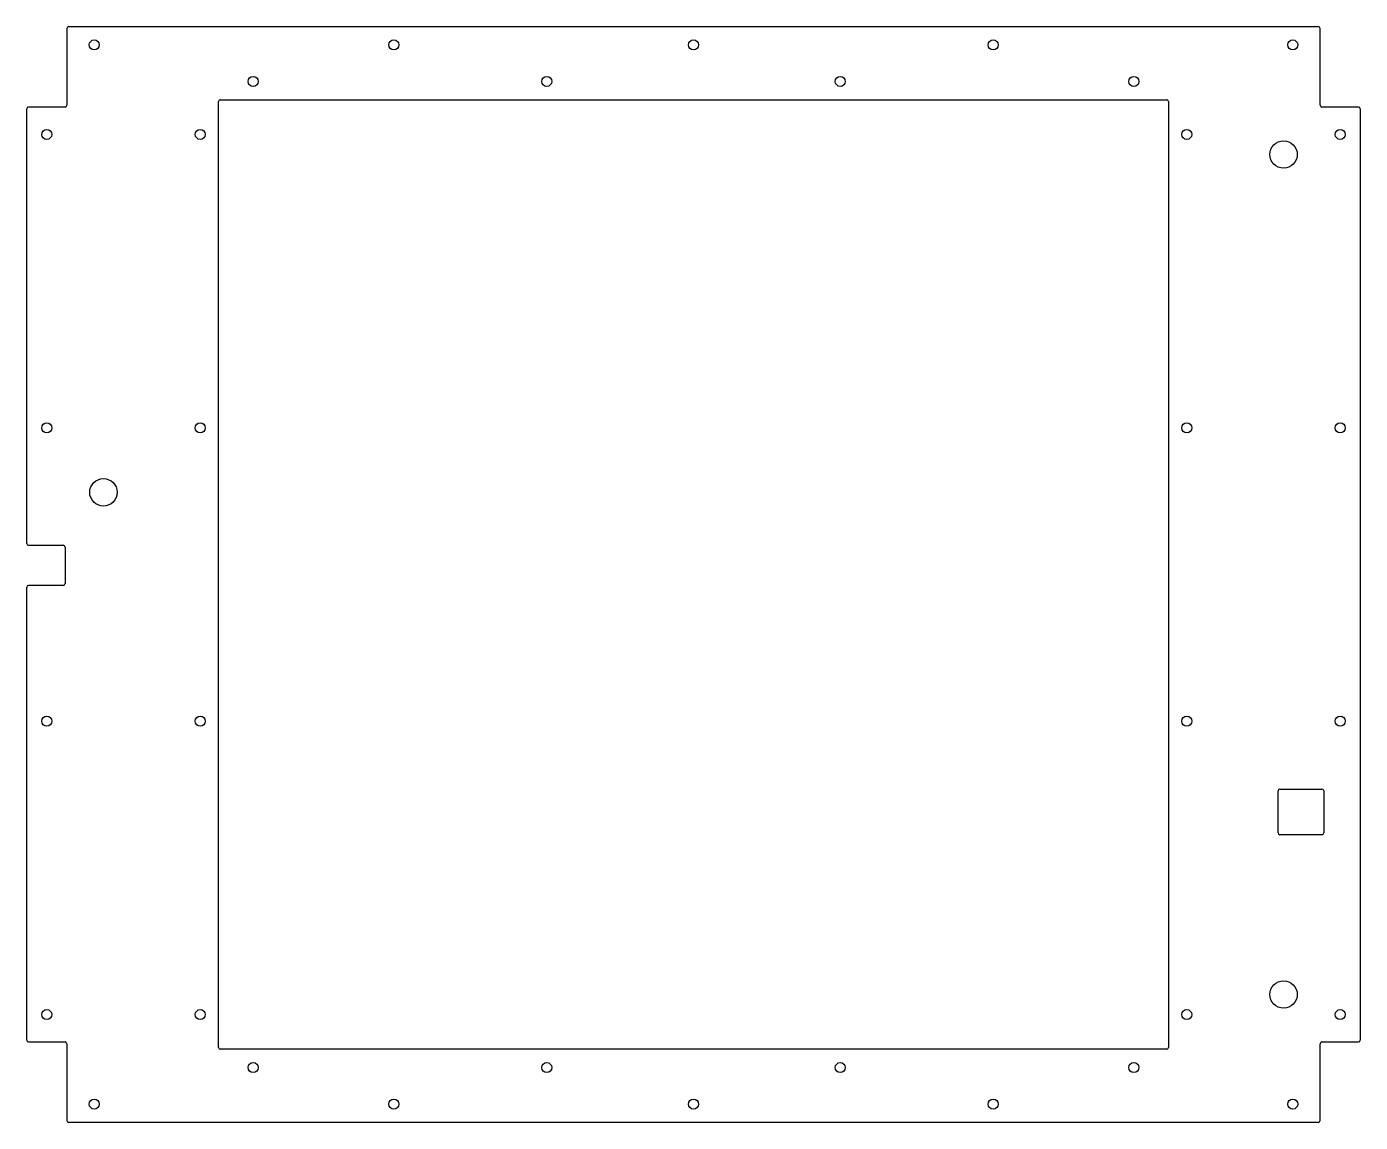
# Model space of a CAD drawing. Header units: millimetres. Extents: x -365 to 365, y -300 to 300.
import ezdxf

# ---------------------------------------------------------------- set-up
doc = ezdxf.new("R2010")
doc.units = ezdxf.units.MM

msp = doc.modelspace()

# ---------------------------------------------------------------- linework, layer by layer
at = {"color": 7, "linetype": 'Continuous', "lineweight": 25}
for p, q in [((-342, 300), (342, 300)), ((-343, 299), (-343, 257)), ((343, 257), (343, 299)), ((-344, 256), (-364, 256)), ((-260, -259), (-260, 259)), ((-259, 260), (259, 260)), ((260, 259), (260, -259)), ((364, 256), (344, 256)), ((-365, 17), (-365, 255)), ((365, 255), (365, -255)), ((-364, 16), (-345, 16)), ((-344, 15), (-344, -5)), ((-365, -255), (-365, -7)), ((-345, -6), (-364, -6)), ((320, -141.5), (320, -118.5)), ((321, -117.5), (344, -117.5)), ((345, -118.5), (345, -141.5)), ((344, -142.5), (321, -142.5)), ((-364, -256), (-344, -256)), ((-343, -257), (-343, -299)), ((259, -260), (-259, -260)), ((343, -299), (343, -257)), ((344, -256), (364, -256)), ((342, -300), (-342, -300))]:
    msp.add_line(p, q, dxfattribs=at)
for centre, radius in [((-328, 290), 2.75), ((-164, 290), 2.75), ((0, 290), 2.75), ((164, 290), 2.75), ((328, 290), 2.75), ((-241, 270), 2.75), ((-80.33, 270), 2.75), ((80.33, 270), 2.75), ((241, 270), 2.75), ((-354, 241), 2.75), ((-270, 241), 2.75), ((270, 241), 2.75), ((354, 241), 2.75), ((323, 230), 7.5), ((-354, 80.33), 2.75), ((-270, 80.33), 2.75), ((270, 80.33), 2.75), ((354, 80.33), 2.75), ((-323, 45), 7.5), ((-354, -80.33), 2.75), ((-270, -80.33), 2.75), ((270, -80.33), 2.75), ((354, -80.33), 2.75), ((323, -230), 7.5), ((-354, -241), 2.75), ((-270, -241), 2.75), ((270, -241), 2.75), ((354, -241), 2.75), ((-241, -270), 2.75), ((-80.33, -270), 2.75), ((80.33, -270), 2.75), ((241, -270), 2.75), ((-328, -290), 2.75), ((-164, -290), 2.75), ((0, -290), 2.75), ((164, -290), 2.75), ((328, -290), 2.75)]:
    msp.add_circle(centre, radius, dxfattribs=at)
for centre, start, end in [((-342, 299), 90, 180), ((342, 299), 0, 90), ((-364, 255), 90, 180), ((-344, 257), 270, 0), ((-259, 259), 90, 180), ((259, 259), 0, 90), ((344, 257), 180, 270), ((364, 255), 0, 90), ((-364, 17), 180, 270), ((-345, 15), 360, 90), ((-364, -7), 90, 180), ((-345, -5), 270, 0), ((321, -118.5), 90, 180), ((344, -118.5), 0, 90), ((321, -141.5), 180, 270), ((344, -141.5), 270, 360), ((-364, -255), 180, 270), ((364, -255), 270, 360), ((-344, -257), 0, 90), ((-259, -259), 180, 270), ((259, -259), 270, 360), ((344, -257), 90, 180), ((-342, -299), 180, 270), ((342, -299), 270, 360)]:
    msp.add_arc(centre, 1, start, end, dxfattribs=at)

doc.saveas('drawing.dxf')
